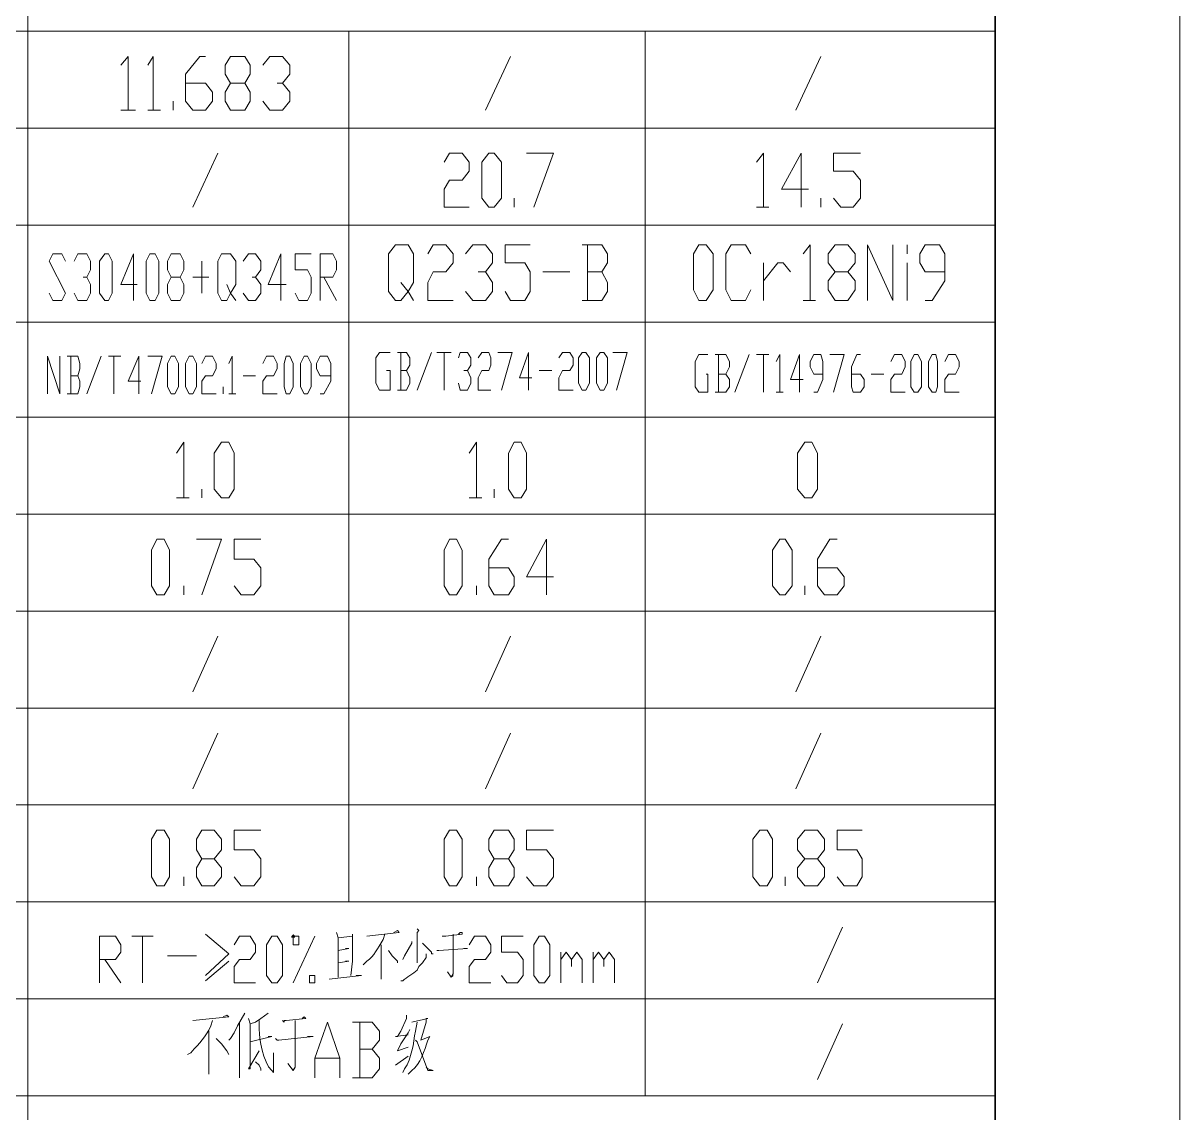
# Model space of a CAD drawing. Header units: millimetres. Extents: x 1435 to 2259, y 1083 to 2249.
# Drawn here: x 2143.2 to 2259.2, y 2001.5 to 2110.7 of the extents above; entities that cross this region are included whole.
import ezdxf

# ---------------------------------------------------------------- set-up
doc = ezdxf.new("R2010")
doc.units = ezdxf.units.MM
doc.layers.add('1', color=7, linetype='Continuous')

msp = doc.modelspace()

# ---------------------------------------------------------------- hatches: boundary and pattern name
h = msp.add_hatch(color=0)
h.dxf.hatch_style = 2
h.paths.add_polyline_path([(2170.29, 2019.02), (2170.11, 2019.02), (2170.11, 2019.2), (2170.29, 2019.38), (2170.47, 2019.2), (2170.47, 2019.02)])

# ---------------------------------------------------------------- linework, layer by layer
at = {"layer": '1', "color": 0, "lineweight": 9}
for points in [[(2259.21, 1082.84), (1435.35, 1082.84), (1435.35, 2249.06), (2259.21, 2249.06), (2259.21, 1082.84)], [(2143.65, 2197.4), (2143.65, 1838.3)], [(2240.67, 2109.92), (2074.35, 2109.92)], [(2175.87, 2109.92), (2175.87, 2022.62)], [(2205.57, 2109.92), (2205.57, 2003.18)], [(2153.01, 2106.5), (2153.73, 2107.4), (2153.73, 2102)], [(2155.71, 2106.5), (2156.25, 2107.4), (2156.25, 2102)], [(2159.49, 2104.7), (2161.47, 2104.7), (2162.19, 2103.8), (2162.19, 2102.9), (2161.47, 2102), (2160.21, 2102), (2159.49, 2102.9), (2159.49, 2105.6), (2160.93, 2107.4), (2161.47, 2107.4)], [(2163.99, 2102), (2163.45, 2102.9), (2163.45, 2103.8), (2163.99, 2104.7), (2165.43, 2104.7), (2165.97, 2105.6), (2165.97, 2106.5), (2165.43, 2107.4), (2163.99, 2107.4), (2163.45, 2106.5), (2163.45, 2105.6), (2163.99, 2104.7)], [(2167.23, 2106.5), (2167.95, 2107.4), (2169.21, 2107.4), (2169.93, 2106.5), (2169.93, 2105.6), (2169.21, 2104.7), (2168.67, 2104.7)], [(2189.55, 2102), (2192.07, 2107.4)], [(2220.69, 2102), (2223.21, 2107.4)], [(2165.43, 2104.7), (2165.97, 2103.8), (2165.97, 2102.9), (2165.43, 2102), (2163.99, 2102)], [(2169.21, 2104.7), (2169.93, 2103.8), (2169.93, 2102.9), (2169.21, 2102), (2167.95, 2102), (2167.23, 2102.9)], [(2158.23, 2102), (2158.23, 2102.9)], [(2153.01, 2102), (2154.45, 2102)], [(2155.71, 2102), (2156.97, 2102)], [(2240.67, 2100.2), (2074.35, 2100.2)], [(2160.21, 2092.28), (2162.73, 2097.68)], [(2185.41, 2096.78), (2185.95, 2097.68), (2187.21, 2097.68), (2187.93, 2096.78), (2187.93, 2095.88), (2187.21, 2094.98), (2185.95, 2094.98), (2185.41, 2094.08), (2185.41, 2092.28), (2187.93, 2092.28)], [(2189.91, 2092.28), (2189.19, 2093.18), (2189.19, 2096.78), (2189.91, 2097.68), (2190.45, 2097.68), (2191.17, 2096.78), (2191.17, 2093.18), (2190.45, 2092.28), (2189.91, 2092.28)], [(2193.69, 2097.68), (2196.39, 2097.68), (2194.41, 2092.28)], [(2216.73, 2096.78), (2217.45, 2097.68), (2217.45, 2092.28)], [(2221.95, 2094.08), (2219.25, 2094.08), (2221.23, 2097.68), (2221.23, 2092.28)], [(2224.47, 2093.18), (2225.19, 2092.28), (2226.45, 2092.28), (2227.17, 2093.18), (2227.17, 2094.98), (2226.45, 2095.88), (2224.47, 2095.88), (2224.47, 2097.68), (2227.17, 2097.68)], [(2192.43, 2092.28), (2192.43, 2093.18)], [(2223.21, 2092.28), (2223.21, 2093.18)], [(2216.73, 2092.28), (2217.99, 2092.28)], [(2240.67, 2090.48), (2074.35, 2090.48)], [(2181.09, 2084.72), (2181.81, 2083.82), (2181.09, 2082.92), (2180.55, 2082.92), (2179.83, 2083.82), (2179.83, 2087.6), (2180.55, 2088.5), (2181.81, 2088.5), (2182.35, 2087.6), (2182.35, 2084.72), (2181.81, 2083.82), (2182.35, 2082.92)], [(2183.79, 2087.6), (2184.33, 2088.5), (2185.59, 2088.5), (2186.31, 2087.6), (2186.31, 2086.7), (2185.59, 2085.8), (2184.33, 2085.8), (2183.79, 2084.72), (2183.79, 2082.92), (2186.31, 2082.92)], [(2187.57, 2087.6), (2188.29, 2088.5), (2189.55, 2088.5), (2190.27, 2087.6), (2190.27, 2086.7), (2189.55, 2085.8), (2188.83, 2085.8)], [(2191.53, 2083.82), (2192.07, 2082.92), (2193.51, 2082.92), (2194.05, 2083.82), (2194.05, 2085.8), (2193.51, 2086.7), (2191.53, 2086.7), (2191.53, 2088.5), (2194.05, 2088.5)], [(2201.25, 2085.8), (2201.79, 2086.7), (2201.79, 2087.6), (2201.25, 2088.5), (2199.27, 2088.5)], [(2199.81, 2088.5), (2199.81, 2082.92)], [(2210.97, 2082.92), (2210.43, 2084), (2210.43, 2087.6), (2210.97, 2088.5), (2211.69, 2088.5), (2212.41, 2087.6), (2212.41, 2084), (2211.69, 2082.92), (2210.97, 2082.92)], [(2216.19, 2084), (2215.65, 2082.92), (2214.21, 2082.92), (2213.67, 2084), (2213.67, 2087.6), (2214.21, 2088.5), (2215.65, 2088.5), (2216.19, 2087.6)], [(2221.41, 2087.6), (2222.13, 2088.5), (2222.13, 2082.92)], [(2224.65, 2082.92), (2223.93, 2084), (2223.93, 2084.9), (2224.65, 2085.8), (2225.91, 2085.8), (2226.63, 2086.7), (2226.63, 2087.6), (2225.91, 2088.5), (2224.65, 2088.5), (2223.93, 2087.6), (2223.93, 2086.7), (2224.65, 2085.8)], [(2227.89, 2082.92), (2227.89, 2088.5), (2230.41, 2082.92), (2230.41, 2088.5)], [(2231.85, 2087.6), (2231.85, 2088.5)], [(2233.65, 2082.92), (2234.37, 2082.92), (2235.63, 2084.9), (2235.63, 2087.6), (2235.09, 2088.5), (2233.65, 2088.5), (2233.11, 2087.6), (2233.11, 2086.7), (2233.65, 2085.8), (2235.63, 2085.8)], [(2145.81, 2083.64), (2146.17, 2082.92), (2147.07, 2082.92), (2147.43, 2083.64), (2145.81, 2086.88), (2146.17, 2087.6), (2147.07, 2087.6), (2147.43, 2086.88)], [(2148.33, 2086.88), (2148.69, 2087.6), (2149.59, 2087.6), (2149.95, 2086.88), (2149.95, 2085.98), (2149.59, 2085.26), (2149.23, 2085.26)], [(2151.39, 2082.92), (2150.85, 2083.64), (2150.85, 2086.88), (2151.39, 2087.6), (2151.75, 2087.6), (2152.11, 2086.88), (2152.11, 2083.64), (2151.75, 2082.92), (2151.39, 2082.92)], [(2154.63, 2084.54), (2153.01, 2084.54), (2154.27, 2087.6), (2154.27, 2082.92)], [(2155.89, 2082.92), (2155.53, 2083.64), (2155.53, 2086.88), (2155.89, 2087.6), (2156.43, 2087.6), (2156.79, 2086.88), (2156.79, 2083.64), (2156.43, 2082.92), (2155.89, 2082.92)], [(2158.05, 2082.92), (2157.69, 2083.64), (2157.69, 2084.54), (2158.05, 2085.26), (2158.95, 2085.26), (2159.31, 2085.98), (2159.31, 2086.88), (2158.95, 2087.6), (2158.05, 2087.6), (2157.69, 2086.88), (2157.69, 2085.98), (2158.05, 2085.26)], [(2163.63, 2084.54), (2163.99, 2083.64), (2163.63, 2082.92), (2163.09, 2082.92), (2162.73, 2083.64), (2162.73, 2086.88), (2163.09, 2087.6), (2163.99, 2087.6), (2164.53, 2086.88), (2164.53, 2084.54), (2163.99, 2083.64), (2164.53, 2082.92)], [(2165.25, 2086.88), (2165.79, 2087.6), (2166.51, 2087.6), (2167.05, 2086.88), (2167.05, 2085.98), (2166.51, 2085.26), (2166.15, 2085.26)], [(2169.57, 2084.54), (2167.77, 2084.54), (2169.03, 2087.6), (2169.03, 2082.92)], [(2170.47, 2083.64), (2170.83, 2082.92), (2171.73, 2082.92), (2172.09, 2083.64), (2172.09, 2085.26), (2171.73, 2085.98), (2170.47, 2085.98), (2170.47, 2087.6), (2172.09, 2087.6)], [(2172.99, 2082.92), (2172.99, 2087.6), (2174.25, 2087.6), (2174.61, 2086.88), (2174.61, 2085.98), (2174.25, 2085.26), (2172.99, 2085.26)], [(2161.11, 2083.64), (2161.11, 2086.88)], [(2217.45, 2082.92), (2217.45, 2086.7)], [(2217.45, 2084.9), (2218.89, 2086.7), (2219.43, 2086.7), (2220.15, 2085.8)], [(2231.85, 2082.92), (2231.85, 2086.7)], [(2149.59, 2085.26), (2149.95, 2084.54), (2149.95, 2083.64), (2149.59, 2082.92), (2148.69, 2082.92), (2148.33, 2083.64)], [(2158.95, 2085.26), (2159.31, 2084.54), (2159.31, 2083.64), (2158.95, 2082.92), (2158.05, 2082.92)], [(2161.83, 2085.26), (2160.21, 2085.26)], [(2166.51, 2085.26), (2167.05, 2084.54), (2167.05, 2083.64), (2166.51, 2082.92), (2165.79, 2082.92), (2165.25, 2083.64)], [(2173.35, 2085.26), (2174.61, 2082.92)], [(2189.55, 2085.8), (2190.27, 2084.72), (2190.27, 2083.82), (2189.55, 2082.92), (2188.29, 2082.92), (2187.57, 2083.82)], [(2195.31, 2085.8), (2198.01, 2085.8)], [(2199.27, 2082.92), (2201.25, 2082.92), (2201.79, 2083.82), (2201.79, 2084.72), (2201.25, 2085.8), (2199.81, 2085.8)], [(2225.91, 2085.8), (2226.63, 2084.9), (2226.63, 2084), (2225.91, 2082.92), (2224.65, 2082.92)], [(2221.41, 2082.92), (2222.67, 2082.92)], [(2240.67, 2080.76), (2074.35, 2080.76)], [(2145.63, 2073.56), (2145.63, 2077.34), (2146.89, 2073.56), (2146.89, 2077.34)], [(2148.69, 2075.36), (2148.87, 2076.08), (2148.87, 2076.62), (2148.69, 2077.34), (2147.61, 2077.34)], [(2147.97, 2077.34), (2147.97, 2073.56)], [(2149.59, 2073.56), (2151.03, 2077.34)], [(2151.75, 2077.34), (2153.01, 2077.34)], [(2152.29, 2077.34), (2152.29, 2073.56)], [(2154.99, 2074.82), (2153.73, 2074.82), (2154.81, 2077.34), (2154.81, 2073.56)], [(2155.71, 2077.34), (2157.15, 2077.34), (2156.07, 2073.56)], [(2158.05, 2073.56), (2157.69, 2074.28), (2157.69, 2076.62), (2158.05, 2077.34), (2158.41, 2077.34), (2158.77, 2076.62), (2158.77, 2074.28), (2158.41, 2073.56), (2158.05, 2073.56)], [(2159.85, 2073.56), (2159.49, 2074.28), (2159.49, 2076.62), (2159.85, 2077.34), (2160.21, 2077.34), (2160.57, 2076.62), (2160.57, 2074.28), (2160.21, 2073.56), (2159.85, 2073.56)], [(2161.11, 2076.62), (2161.47, 2077.34), (2162.19, 2077.34), (2162.55, 2076.62), (2162.55, 2076.08), (2162.19, 2075.36), (2161.47, 2075.36), (2161.11, 2074.82), (2161.11, 2073.56), (2162.55, 2073.56)], [(2163.81, 2076.62), (2164.17, 2077.34), (2164.17, 2073.56)], [(2167.23, 2076.62), (2167.59, 2077.34), (2168.31, 2077.34), (2168.67, 2076.62), (2168.67, 2076.08), (2168.31, 2075.36), (2167.59, 2075.36), (2167.23, 2074.82), (2167.23, 2073.56), (2168.67, 2073.56)], [(2169.57, 2073.56), (2169.39, 2074.28), (2169.39, 2076.62), (2169.57, 2077.34), (2169.93, 2077.34), (2170.29, 2076.62), (2170.29, 2074.28), (2169.93, 2073.56), (2169.57, 2073.56)], [(2171.37, 2073.56), (2171.01, 2074.28), (2171.01, 2076.62), (2171.37, 2077.34), (2171.73, 2077.34), (2172.09, 2076.62), (2172.09, 2074.28), (2171.73, 2073.56), (2171.37, 2073.56)], [(2172.99, 2073.56), (2173.35, 2073.56), (2174.07, 2074.82), (2174.07, 2076.62), (2173.71, 2077.34), (2172.99, 2077.34), (2172.63, 2076.62), (2172.63, 2076.08), (2172.99, 2075.36), (2174.07, 2075.36)], [(2179.65, 2075.9), (2180.01, 2075.9), (2180.01, 2073.92), (2178.93, 2073.92), (2178.57, 2074.64), (2178.57, 2077.16), (2178.93, 2077.7), (2180.01, 2077.7)], [(2181.63, 2075.9), (2181.99, 2076.44), (2181.99, 2077.16), (2181.63, 2077.7), (2180.73, 2077.7)], [(2181.09, 2077.7), (2181.09, 2073.92)], [(2182.71, 2073.92), (2184.15, 2077.7)], [(2184.69, 2077.7), (2186.13, 2077.7)], [(2185.41, 2077.7), (2185.41, 2073.92)], [(2186.85, 2077.16), (2187.03, 2077.7), (2187.75, 2077.7), (2188.11, 2077.16), (2188.11, 2076.44), (2187.75, 2075.9), (2187.39, 2075.9)], [(2188.83, 2077.16), (2189.19, 2077.7), (2189.91, 2077.7), (2190.09, 2077.16), (2190.09, 2076.44), (2189.91, 2075.9), (2189.19, 2075.9), (2188.83, 2075.18), (2188.83, 2073.92), (2190.09, 2073.92)], [(2190.81, 2077.7), (2192.25, 2077.7), (2191.17, 2073.92)], [(2194.23, 2075.18), (2192.97, 2075.18), (2193.87, 2077.7), (2193.87, 2073.92)], [(2196.93, 2077.16), (2197.29, 2077.7), (2198.01, 2077.7), (2198.37, 2077.16), (2198.37, 2076.44), (2198.01, 2075.9), (2197.29, 2075.9), (2196.93, 2075.18), (2196.93, 2073.92), (2198.37, 2073.92)], [(2199.27, 2073.92), (2198.91, 2074.64), (2198.91, 2077.16), (2199.27, 2077.7), (2199.63, 2077.7), (2199.99, 2077.16), (2199.99, 2074.64), (2199.63, 2073.92), (2199.27, 2073.92)], [(2201.07, 2073.92), (2200.71, 2074.64), (2200.71, 2077.16), (2201.07, 2077.7), (2201.43, 2077.7), (2201.79, 2077.16), (2201.79, 2074.64), (2201.43, 2073.92), (2201.07, 2073.92)], [(2202.33, 2077.7), (2203.77, 2077.7), (2202.69, 2073.92)], [(2211.69, 2075.54), (2211.87, 2075.54), (2211.87, 2073.74), (2210.97, 2073.74), (2210.61, 2074.28), (2210.61, 2076.8), (2210.97, 2077.52), (2211.87, 2077.52)], [(2213.67, 2075.54), (2214.03, 2076.26), (2214.03, 2076.8), (2213.67, 2077.52), (2212.59, 2077.52)], [(2212.95, 2077.52), (2212.95, 2073.74)], [(2214.57, 2073.74), (2216.01, 2077.52)], [(2216.73, 2077.52), (2217.99, 2077.52)], [(2217.45, 2077.52), (2217.45, 2073.74)], [(2218.71, 2076.8), (2219.07, 2077.52), (2219.07, 2073.74)], [(2221.41, 2075), (2220.15, 2075), (2221.05, 2077.52), (2221.05, 2073.74)], [(2222.49, 2073.74), (2222.85, 2073.74), (2223.39, 2075), (2223.39, 2076.8), (2223.21, 2077.52), (2222.49, 2077.52), (2222.13, 2076.8), (2222.13, 2076.26), (2222.49, 2075.54), (2223.39, 2075.54)], [(2224.11, 2077.52), (2225.55, 2077.52), (2224.47, 2073.74)], [(2226.27, 2075.54), (2227.17, 2075.54), (2227.53, 2075), (2227.53, 2074.28), (2227.17, 2073.74), (2226.45, 2073.74), (2226.27, 2074.28), (2226.27, 2076.26), (2226.81, 2077.52), (2227.17, 2077.52)], [(2230.23, 2076.8), (2230.59, 2077.52), (2231.31, 2077.52), (2231.67, 2076.8), (2231.67, 2076.26), (2231.31, 2075.54), (2230.59, 2075.54), (2230.23, 2075), (2230.23, 2073.74), (2231.67, 2073.74)], [(2232.57, 2073.74), (2232.21, 2074.28), (2232.21, 2076.8), (2232.57, 2077.52), (2232.93, 2077.52), (2233.29, 2076.8), (2233.29, 2074.28), (2232.93, 2073.74), (2232.57, 2073.74)], [(2234.37, 2073.74), (2234.01, 2074.28), (2234.01, 2076.8), (2234.37, 2077.52), (2234.73, 2077.52), (2234.91, 2076.8), (2234.91, 2074.28), (2234.73, 2073.74), (2234.37, 2073.74)], [(2235.63, 2076.8), (2235.99, 2077.52), (2236.71, 2077.52), (2237.07, 2076.8), (2237.07, 2076.26), (2236.71, 2075.54), (2235.99, 2075.54), (2235.63, 2075), (2235.63, 2073.74), (2237.07, 2073.74)], [(2180.73, 2073.92), (2181.63, 2073.92), (2181.99, 2074.64), (2181.99, 2075.18), (2181.63, 2075.9), (2181.09, 2075.9)], [(2187.75, 2075.9), (2188.11, 2075.18), (2188.11, 2074.64), (2187.75, 2073.92), (2187.03, 2073.92), (2186.85, 2074.64)], [(2194.95, 2075.9), (2196.21, 2075.9)], [(2212.59, 2073.74), (2213.67, 2073.74), (2214.03, 2074.28), (2214.03, 2075), (2213.67, 2075.54), (2212.95, 2075.54)], [(2228.25, 2075.54), (2229.51, 2075.54)], [(2147.61, 2073.56), (2148.69, 2073.56), (2148.87, 2074.28), (2148.87, 2074.82), (2148.69, 2075.36), (2147.97, 2075.36)], [(2163.27, 2073.56), (2163.27, 2074.28)], [(2165.25, 2075.36), (2166.51, 2075.36)], [(2163.81, 2073.56), (2164.53, 2073.56)], [(2218.71, 2073.74), (2219.43, 2073.74)], [(2240.67, 2071.22), (2074.35, 2071.22)], [(2158.59, 2067.62), (2159.31, 2068.7), (2159.31, 2063.12)], [(2163.09, 2063.12), (2162.37, 2064.02), (2162.37, 2067.62), (2163.09, 2068.7), (2163.81, 2068.7), (2164.35, 2067.62), (2164.35, 2064.02), (2163.81, 2063.12), (2163.09, 2063.12)], [(2187.93, 2067.62), (2188.65, 2068.7), (2188.65, 2063.12)], [(2192.43, 2063.12), (2191.89, 2064.02), (2191.89, 2067.62), (2192.43, 2068.7), (2193.15, 2068.7), (2193.69, 2067.62), (2193.69, 2064.02), (2193.15, 2063.12), (2192.43, 2063.12)], [(2221.59, 2063.12), (2220.87, 2064.02), (2220.87, 2067.62), (2221.59, 2068.7), (2222.31, 2068.7), (2222.85, 2067.62), (2222.85, 2064.02), (2222.31, 2063.12), (2221.59, 2063.12)], [(2161.11, 2063.12), (2161.11, 2064.02)], [(2190.45, 2063.12), (2190.45, 2064.02)], [(2158.59, 2063.12), (2159.85, 2063.12)], [(2187.93, 2063.12), (2189.19, 2063.12)], [(2240.67, 2061.5), (2074.35, 2061.5)], [(2156.61, 2053.4), (2156.07, 2054.3), (2156.07, 2057.9), (2156.61, 2058.98), (2157.33, 2058.98), (2157.87, 2057.9), (2157.87, 2054.3), (2157.33, 2053.4), (2156.61, 2053.4)], [(2160.57, 2058.98), (2163.09, 2058.98), (2161.11, 2053.4)], [(2164.35, 2054.3), (2165.07, 2053.4), (2166.33, 2053.4), (2167.05, 2054.3), (2167.05, 2056.1), (2166.33, 2057), (2164.35, 2057), (2164.35, 2058.98), (2167.05, 2058.98)], [(2185.95, 2053.4), (2185.41, 2054.3), (2185.41, 2057.9), (2185.95, 2058.98), (2186.67, 2058.98), (2187.21, 2057.9), (2187.21, 2054.3), (2186.67, 2053.4), (2185.95, 2053.4)], [(2189.91, 2056.1), (2191.89, 2056.1), (2192.43, 2055.2), (2192.43, 2054.3), (2191.89, 2053.4), (2190.45, 2053.4), (2189.91, 2054.3), (2189.91, 2057), (2191.17, 2058.98), (2191.89, 2058.98)], [(2196.39, 2055.2), (2193.69, 2055.2), (2195.67, 2058.98), (2195.67, 2053.4)], [(2219.07, 2053.4), (2218.35, 2054.3), (2218.35, 2057.9), (2219.07, 2058.98), (2219.61, 2058.98), (2220.33, 2057.9), (2220.33, 2054.3), (2219.61, 2053.4), (2219.07, 2053.4)], [(2222.85, 2056.1), (2224.83, 2056.1), (2225.55, 2055.2), (2225.55, 2054.3), (2224.83, 2053.4), (2223.57, 2053.4), (2222.85, 2054.3), (2222.85, 2057), (2224.11, 2058.98), (2224.83, 2058.98)], [(2159.31, 2053.4), (2159.31, 2054.3)], [(2188.65, 2053.4), (2188.65, 2054.3)], [(2221.59, 2053.4), (2221.59, 2054.3)], [(2240.67, 2051.78), (2074.35, 2051.78)], [(2160.21, 2043.68), (2162.73, 2049.26)], [(2189.55, 2043.68), (2192.07, 2049.26)], [(2220.69, 2043.68), (2223.21, 2049.26)], [(2240.67, 2042.06), (2074.35, 2042.06)], [(2160.21, 2033.96), (2162.73, 2039.54)], [(2189.55, 2033.96), (2192.07, 2039.54)], [(2220.69, 2033.96), (2223.21, 2039.54)], [(2240.67, 2032.34), (2074.35, 2032.34)], [(2156.61, 2024.24), (2156.07, 2025.14), (2156.07, 2028.92), (2156.61, 2029.82), (2157.33, 2029.82), (2157.87, 2028.92), (2157.87, 2025.14), (2157.33, 2024.24), (2156.61, 2024.24)], [(2161.11, 2024.24), (2160.57, 2025.14), (2160.57, 2026.04), (2161.11, 2026.94), (2162.37, 2026.94), (2163.09, 2027.84), (2163.09, 2028.92), (2162.37, 2029.82), (2161.11, 2029.82), (2160.57, 2028.92), (2160.57, 2027.84), (2161.11, 2026.94)], [(2164.35, 2025.14), (2165.07, 2024.24), (2166.33, 2024.24), (2167.05, 2025.14), (2167.05, 2026.94), (2166.33, 2027.84), (2164.35, 2027.84), (2164.35, 2029.82), (2167.05, 2029.82)], [(2185.95, 2024.24), (2185.41, 2025.14), (2185.41, 2028.92), (2185.95, 2029.82), (2186.67, 2029.82), (2187.21, 2028.92), (2187.21, 2025.14), (2186.67, 2024.24), (2185.95, 2024.24)], [(2190.45, 2024.24), (2189.91, 2025.14), (2189.91, 2026.04), (2190.45, 2026.94), (2191.89, 2026.94), (2192.43, 2027.84), (2192.43, 2028.92), (2191.89, 2029.82), (2190.45, 2029.82), (2189.91, 2028.92), (2189.91, 2027.84), (2190.45, 2026.94)], [(2193.69, 2025.14), (2194.41, 2024.24), (2195.67, 2024.24), (2196.39, 2025.14), (2196.39, 2026.94), (2195.67, 2027.84), (2193.69, 2027.84), (2193.69, 2029.82), (2196.39, 2029.82)], [(2217.09, 2024.24), (2216.37, 2025.14), (2216.37, 2028.92), (2217.09, 2029.82), (2217.81, 2029.82), (2218.35, 2028.92), (2218.35, 2025.14), (2217.81, 2024.24), (2217.09, 2024.24)], [(2221.59, 2024.24), (2220.87, 2025.14), (2220.87, 2026.04), (2221.59, 2026.94), (2222.85, 2026.94), (2223.57, 2027.84), (2223.57, 2028.92), (2222.85, 2029.82), (2221.59, 2029.82), (2220.87, 2028.92), (2220.87, 2027.84), (2221.59, 2026.94)], [(2224.83, 2025.14), (2225.55, 2024.24), (2226.81, 2024.24), (2227.35, 2025.14), (2227.35, 2026.94), (2226.81, 2027.84), (2224.83, 2027.84), (2224.83, 2029.82), (2227.35, 2029.82)], [(2162.37, 2026.94), (2163.09, 2026.04), (2163.09, 2025.14), (2162.37, 2024.24), (2161.11, 2024.24)], [(2191.89, 2026.94), (2192.43, 2026.04), (2192.43, 2025.14), (2191.89, 2024.24), (2190.45, 2024.24)], [(2222.85, 2026.94), (2223.57, 2026.04), (2223.57, 2025.14), (2222.85, 2024.24), (2221.59, 2024.24)], [(2159.31, 2024.24), (2159.31, 2025.14)], [(2188.65, 2024.24), (2188.65, 2025.14)], [(2219.61, 2024.24), (2219.61, 2025.14)], [(2240.67, 2022.62), (2074.35, 2022.62)], [(2177.67, 2019.2), (2180.91, 2019.56), (2180.73, 2019.74), (2180.37, 2019.56)], [(2182.71, 2019.92), (2182.89, 2019.74), (2182.71, 2019.56), (2182.71, 2016.5), (2182.71, 2017.22)], [(2222.85, 2014.52), (2225.37, 2020.1)], [(2150.85, 2014.52), (2150.85, 2019.2), (2152.47, 2019.2), (2153.01, 2018.3), (2153.01, 2017.58), (2152.47, 2016.86), (2150.85, 2016.86)], [(2154.09, 2019.2), (2156.25, 2019.2)], [(2155.17, 2019.2), (2155.17, 2014.52)], [(2161.47, 2019.38), (2163.81, 2017.4), (2161.47, 2015.24)], [(2164.35, 2018.3), (2164.89, 2019.2), (2165.97, 2019.2), (2166.51, 2018.3), (2166.51, 2017.58), (2165.97, 2016.86), (2164.89, 2016.86), (2164.35, 2016.14), (2164.35, 2014.52), (2166.51, 2014.52)], [(2168.13, 2014.52), (2167.59, 2015.24), (2167.59, 2018.3), (2168.13, 2019.2), (2168.67, 2019.2), (2169.21, 2018.3), (2169.21, 2015.24), (2168.67, 2014.52), (2168.13, 2014.52)], [(2170.83, 2019.2), (2170.29, 2019.2), (2170.29, 2018.3), (2170.83, 2018.3), (2170.83, 2019.2)], [(2172.45, 2019.2), (2170.29, 2014.52)], [(2174.61, 2019.56), (2174.79, 2019.02), (2174.79, 2015.06)], [(2174.79, 2019.02), (2176.23, 2019.2), (2176.23, 2019.38), (2176.23, 2016.68), (2176.05, 2015.24)], [(2182.17, 2018.66), (2182.17, 2018.48), (2181.45, 2017.22), (2181.27, 2016.86)], [(2185.23, 2019.2), (2185.41, 2019.2), (2185.41, 2019.2), (2185.59, 2019.2), (2187.21, 2019.38), (2187.21, 2019.56), (2187.03, 2019.56), (2186.85, 2019.38)], [(2186.31, 2019.38), (2186.31, 2015.78), (2186.31, 2015.42), (2186.13, 2015.06), (2185.77, 2015.6), (2186.13, 2015.06), (2186.31, 2015.24)], [(2187.93, 2018.3), (2188.47, 2019.2), (2189.55, 2019.2), (2190.09, 2018.3), (2190.09, 2017.58), (2189.55, 2016.86), (2188.47, 2016.86), (2187.93, 2016.14), (2187.93, 2014.52), (2190.09, 2014.52)], [(2191.17, 2015.24), (2191.71, 2014.52), (2192.79, 2014.52), (2193.33, 2015.24), (2193.33, 2016.86), (2192.79, 2017.58), (2191.17, 2017.58), (2191.17, 2019.2), (2193.33, 2019.2)], [(2194.95, 2014.52), (2194.41, 2015.24), (2194.41, 2018.3), (2194.95, 2019.2), (2195.49, 2019.2), (2196.03, 2018.3), (2196.03, 2015.24), (2195.49, 2014.52), (2194.95, 2014.52)], [(2174.79, 2017.76), (2175.87, 2017.94), (2175.69, 2017.94), (2175.51, 2017.94)], [(2179.11, 2018.3), (2179.11, 2015.06), (2179.11, 2014.88), (2179.11, 2015.06), (2179.11, 2015.42)], [(2180.73, 2016.5), (2180.73, 2016.68), (2180.19, 2017.22), (2179.83, 2017.76)], [(2183.25, 2018.48), (2183.61, 2018.12), (2183.79, 2017.94), (2183.97, 2017.76), (2184.15, 2017.58), (2184.15, 2017.4), (2184.33, 2017.4)], [(2184.69, 2017.76), (2184.87, 2017.76), (2184.87, 2017.76), (2187.75, 2017.94), (2187.57, 2017.94), (2187.39, 2017.94)], [(2197.11, 2014.52), (2197.11, 2017.58)], [(2197.11, 2016.86), (2197.65, 2017.58), (2198.19, 2016.86), (2198.19, 2016.14)], [(2198.19, 2016.86), (2198.73, 2017.58), (2199.27, 2016.86), (2199.27, 2014.52)], [(2200.35, 2014.52), (2200.35, 2017.58)], [(2200.35, 2016.86), (2200.89, 2017.58), (2201.43, 2016.86), (2201.43, 2016.14)], [(2201.43, 2016.86), (2201.97, 2017.58), (2202.51, 2016.86), (2202.51, 2014.52)], [(2151.39, 2016.86), (2153.01, 2014.52)], [(2157.69, 2017.22), (2160.57, 2017.22)], [(2161.47, 2014.7), (2163.81, 2016.68)], [(2174.79, 2016.5), (2175.87, 2016.68), (2175.69, 2016.68), (2175.51, 2016.68)], [(2172.45, 2014.52), (2171.91, 2014.52), (2171.91, 2015.24), (2172.45, 2015.24), (2172.45, 2014.52)], [(2173.89, 2014.88), (2177.13, 2015.24), (2176.95, 2015.24), (2176.59, 2015.24)], [(2240.67, 2012.9), (2105.49, 2012.9)], [(2160.21, 2010.74), (2163.81, 2011.1), (2163.63, 2011.28), (2163.27, 2011.1)], [(2165.43, 2011.46), (2164.71, 2010.2), (2164.35, 2009.48), (2163.99, 2008.94), (2163.81, 2008.76)], [(2164.89, 2010.56), (2164.89, 2004.98), (2164.89, 2005.34), (2164.89, 2006.6)], [(2167.77, 2011.46), (2167.05, 2010.92), (2166.51, 2010.56), (2165.97, 2010.38), (2165.79, 2010.92), (2165.97, 2010.38), (2165.97, 2005.88), (2165.79, 2005.88), (2166.87, 2007.68)], [(2169.21, 2010.74), (2169.39, 2010.56), (2169.39, 2010.74), (2169.57, 2010.74), (2171.55, 2010.92), (2171.55, 2010.92), (2171.37, 2011.1), (2171.19, 2010.92)], [(2170.47, 2010.74), (2170.47, 2006.06), (2170.29, 2005.7), (2169.75, 2006.42), (2170.29, 2005.7), (2170.29, 2005.88)], [(2172.45, 2004.98), (2172.45, 2006.96), (2173.71, 2010.56), (2174.97, 2006.96), (2174.97, 2004.98)], [(2178.21, 2007.86), (2178.93, 2008.76), (2178.93, 2009.66), (2178.21, 2010.56), (2176.23, 2010.56)], [(2176.95, 2010.56), (2176.95, 2004.98)], [(2181.63, 2011.28), (2181.63, 2010.92), (2181.09, 2009.66), (2180.73, 2009.12), (2180.55, 2009.12), (2181.81, 2009.3)], [(2161.83, 2009.66), (2161.83, 2009.3), (2161.83, 2005.52), (2161.83, 2005.34), (2161.83, 2005.7), (2161.83, 2006.06)], [(2181.99, 2009.84), (2181.81, 2009.48), (2181.09, 2008.4), (2180.73, 2007.68), (2180.73, 2007.68), (2181.81, 2008.04)], [(2222.85, 2004.8), (2225.37, 2010.38)], [(2163.81, 2007.32), (2163.63, 2007.68), (2163.09, 2008.4), (2162.55, 2008.94)], [(2165.97, 2008.58), (2168.13, 2009.12), (2167.95, 2009.12), (2167.77, 2009.12)], [(2168.49, 2008.94), (2168.67, 2008.76), (2168.85, 2008.76), (2172.27, 2009.12), (2172.09, 2009.12), (2171.73, 2009.12)], [(2182.53, 2008.76), (2182.71, 2008.58), (2183.79, 2005.7), (2184.33, 2005.7), (2183.79, 2005.88), (2183.61, 2006.06)], [(2176.23, 2004.98), (2178.21, 2004.98), (2178.93, 2005.88), (2178.93, 2006.96), (2178.21, 2007.86), (2176.95, 2007.86)], [(2180.55, 2006.24), (2181.81, 2007.14)], [(2166.51, 2006.6), (2166.87, 2006.24), (2167.05, 2005.88), (2167.05, 2005.7)], [(2172.45, 2006.96), (2174.97, 2006.96)], [(2240.67, 2003.18), (2105.49, 2003.18)]]:
    msp.add_lwpolyline(points, dxfattribs=at)
at = {"layer": '1', "color": 0, "lineweight": 25}
for points in [[(2240.67, 1101.2), (1481.43, 1101.2), (1481.43, 2230.7), (2240.67, 2230.7), (2240.67, 1101.2)], [(2240.67, 1828.58), (2240.67, 2230.7), (2074.35, 2230.7), (2074.35, 1760.54)]]:
    msp.add_lwpolyline(points, dxfattribs=at)
at = {"layer": '1', "color": 0, "lineweight": 9}
for points, knots in [([(2179.47, 2019.38), (2179.47, 2019.38), (2179.29, 2018.84), (2179.29, 2018.84), (2178.75, 2017.94), (2178.39, 2017.22), (2177.67, 2016.68), (2177.67, 2016.68), (2177.31, 2016.32), (2177.31, 2016.32)], [0, 0, 0, 0, 1, 1, 1, 2, 2, 2, 3, 3, 3, 3]), ([(2183.61, 2017.4), (2183.61, 2017.4), (2183.61, 2017.22), (2183.61, 2017.22), (2183.61, 2017.22), (2183.61, 2017.04), (2183.61, 2017.04), (2183.61, 2017.04), (2183.25, 2016.5), (2183.25, 2016.5), (2183.25, 2016.5), (2182.89, 2016.14), (2182.89, 2016.14), (2182.89, 2016.14), (2182.89, 2016.14), (2182.89, 2016.14), (2182.89, 2016.14), (2182.71, 2015.78), (2182.71, 2015.78), (2182.35, 2015.42), (2181.63, 2015.06), (2181.27, 2014.7), (2181.27, 2014.7), (2181.09, 2014.7), (2181.09, 2014.7)], [0, 0, 0, 0, 1, 1, 1, 2, 2, 2, 3, 3, 3, 4, 4, 4, 5, 5, 5, 6, 6, 6, 7, 7, 7, 8, 8, 8, 8]), ([(2162.19, 2010.74), (2162.19, 2010.74), (2162.01, 2010.2), (2162.01, 2010.2), (2161.47, 2008.94), (2160.93, 2008.58), (2160.03, 2007.5), (2160.03, 2007.5), (2159.67, 2007.32), (2159.67, 2007.32)], [0, 0, 0, 0, 1, 1, 1, 2, 2, 2, 3, 3, 3, 3]), ([(2166.87, 2010.74), (2166.87, 2010.74), (2166.87, 2009.84), (2166.87, 2009.84), (2166.87, 2008.94), (2167.23, 2006.6), (2168.13, 2005.7), (2168.13, 2005.7), (2168.31, 2005.52), (2168.31, 2005.52), (2168.31, 2005.52), (2168.31, 2007.5), (2168.31, 2007.5), (2168.31, 2007.5), (2168.31, 2005.52), (2168.31, 2005.52)], [0, 0, 0, 0, 1, 1, 1, 2, 2, 2, 3, 3, 3, 4, 4, 4, 5, 5, 5, 5]), ([(2182.71, 2010.56), (2182.71, 2010.56), (2182.53, 2009.66), (2182.53, 2009.66), (2182.35, 2008.4), (2182.17, 2006.96), (2181.45, 2005.88), (2181.45, 2005.88), (2181.27, 2005.52), (2181.27, 2005.52)], [0, 0, 0, 0, 1, 1, 1, 2, 2, 2, 3, 3, 3, 3]), ([(2182.17, 2010.56), (2182.17, 2010.56), (2183.79, 2010.92), (2183.79, 2010.92), (2183.79, 2010.92), (2183.61, 2010.92), (2183.61, 2010.92), (2183.61, 2010.92), (2183.61, 2010.56), (2183.61, 2010.56), (2183.61, 2010.56), (2183.07, 2008.76), (2183.07, 2008.76), (2183.07, 2008.76), (2183.07, 2008.76), (2183.07, 2008.76), (2183.07, 2008.76), (2183.97, 2009.12), (2183.97, 2009.12), (2183.97, 2009.12), (2183.97, 2009.12), (2183.97, 2009.12), (2183.97, 2009.12), (2183.79, 2008.76), (2183.79, 2008.76), (2183.43, 2007.68), (2183.07, 2006.42), (2182.17, 2005.7), (2182.17, 2005.7), (2181.81, 2005.34), (2181.81, 2005.34)], [0, 0, 0, 0, 1, 1, 1, 2, 2, 2, 3, 3, 3, 4, 4, 4, 5, 5, 5, 6, 6, 6, 7, 7, 7, 8, 8, 8, 9, 9, 9, 10, 10, 10, 10])]:
    msp.add_open_spline(points, degree=3, knots=knots, dxfattribs=at)

doc.saveas('drawing.dxf')
